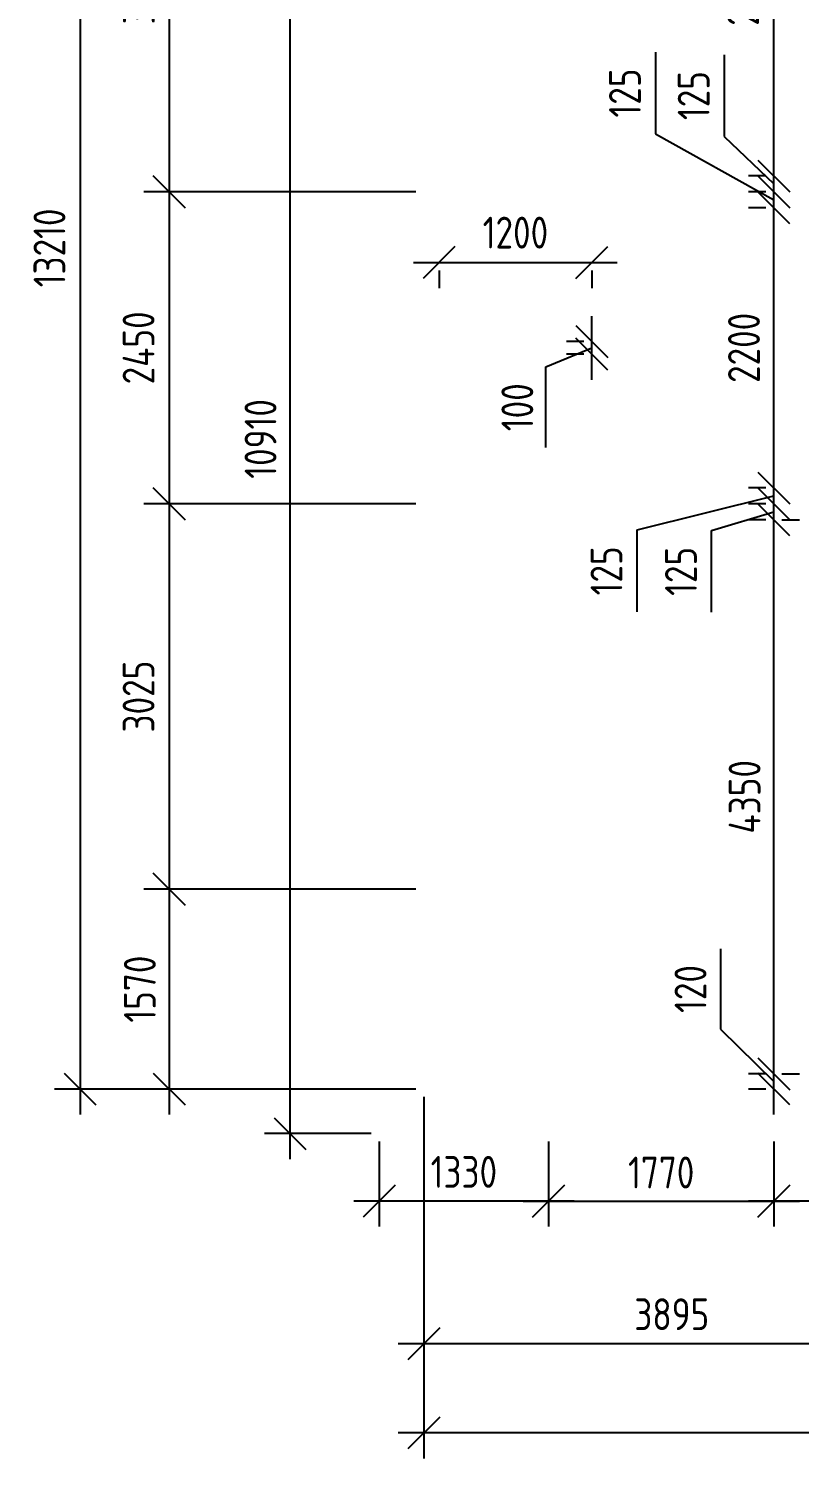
# Model space of a CAD drawing. Header units: millimetres. Extents: x -3104 to 9420, y -2900 to 15651.
# Drawn here: x -3104 to 2950, y -2900 to 8327 of the extents above; entities that cross this region are included whole.
import ezdxf

# ---------------------------------------------------------------- set-up
doc = ezdxf.new("R2010")
doc.units = ezdxf.units.MM
doc.header["$PDMODE"] = 35
doc.layers.add('СПДС_РАЗМЕРЫ', color=152, linetype='Continuous', lineweight=25)
doc.styles.add('ГОСТ 2.304', font='CS_Gost2304.shx')
doc.dimstyles.new('СПДС', dxfattribs={"dimscale": 100, "dimtxt": 2.5, "dimasz": 2.5, "dimexe": 2, "dimexo": 0.625, "dimgap": 1, "dimtad": 1, "dimdec": 0, "dimtxsty": 'ГОСТ 2.304', "dimblk": 'OBLIQUE', "dimblk1": 'OBLIQUE', "dimblk2": 'OBLIQUE', "dimcen": 2.5, "dimdle": 2, "dimadec": 0, "dimazin": 2, "dimtfac": 0.75, "dimtdec": 4, "dimtmove": 1, "dimatfit": 3, "dimfxl": 1, "dimtfill": 1, "dimtolj": 1, "dimarcsym": 1})

# ---------------------------------------------------------------- blocks, each defined once
blk = doc.blocks.new('_Oblique')
at = {"color": 0, "linetype": 'ByBlock', "lineweight": -2}
blk.add_line((-0.5, -0.5), (0.5, 0.5), dxfattribs=at)
blk = doc.blocks.new('*D21')
at = {"layer": 'Defpoints', "color": 0, "ltscale": 100}
for p in [(0, 13210), (0, 0), (-2700, 0)]:
    blk.add_point(p, dxfattribs=at)
at = {"layer": 'СПДС_РАЗМЕРЫ', "color": 0, "lineweight": -2, "ltscale": 100}
for p, q in [((-2700, 13410), (-2700, -200)), ((-62, 13210), (-2900, 13210)), ((-62, 0), (-2900, 0))]:
    blk.add_line(p, q, dxfattribs=at)
at = {"layer": 'СПДС_РАЗМЕРЫ', "color": 0, "lineweight": -2, "ltscale": 100, "xscale": 250, "yscale": 250, "zscale": 250}
for p, rotation in [((-2700, 13210), 90.00000000000001), ((-2700, 0), 270)]:
    blk.add_blockref('_Oblique', p, dxfattribs=dict(at, rotation=rotation))
at = {"layer": 'СПДС_РАЗМЕРЫ', "color": 0, "lineweight": 25, "ltscale": 100, "insert": (-2940, 6605), "char_height": 250, "attachment_point": 5, "rotation": 90, "style": 'ГОСТ 2.304', "bg_fill": 3, "box_fill_scale": 1.1, "bg_fill_color": 256, "bg_fill_true_color": 13158600, "bg_fill_transparency": 0}
blk.add_mtext('\\A1;13210', dxfattribs=at)
blk = doc.blocks.new('*D22')
at = {"layer": 'Defpoints', "color": 0, "ltscale": 100}
for p in [(0, 1570), (0, 0), (-2000, 0)]:
    blk.add_point(p, dxfattribs=at)
at = {"layer": 'СПДС_РАЗМЕРЫ', "color": 0, "lineweight": -2, "ltscale": 100}
for p, q in [((-2000, 1770), (-2000, -200)), ((-62, 1570), (-2200, 1570)), ((-62, 0), (-2200, 0))]:
    blk.add_line(p, q, dxfattribs=at)
at = {"layer": 'СПДС_РАЗМЕРЫ', "color": 0, "lineweight": -2, "ltscale": 100, "xscale": 250, "yscale": 250, "zscale": 250}
for p, rotation in [((-2000, 1570), 90), ((-2000, 0), 270)]:
    blk.add_blockref('_Oblique', p, dxfattribs=dict(at, rotation=rotation))
at = {"layer": 'СПДС_РАЗМЕРЫ', "color": 0, "lineweight": 25, "ltscale": 100, "insert": (-2230, 785), "char_height": 250, "attachment_point": 5, "rotation": 90, "style": 'ГОСТ 2.304', "bg_fill": 3, "box_fill_scale": 1.1, "bg_fill_color": 256, "bg_fill_true_color": 13158600, "bg_fill_transparency": 0}
blk.add_mtext('\\A1;1570', dxfattribs=at)
blk = doc.blocks.new('*D23')
at = {"layer": 'Defpoints', "color": 0, "ltscale": 100}
for p in [(0, 4595), (-2000, 1570), (0, 1570)]:
    blk.add_point(p, dxfattribs=at)
at = {"layer": 'СПДС_РАЗМЕРЫ', "color": 0, "lineweight": -2, "ltscale": 100}
for p, q in [((-2000, 4795), (-2000, 1370)), ((-62, 4595), (-2200, 4595)), ((-62, 1570), (-2200, 1570))]:
    blk.add_line(p, q, dxfattribs=at)
at = {"layer": 'СПДС_РАЗМЕРЫ', "color": 0, "lineweight": -2, "ltscale": 100, "xscale": 250, "yscale": 250, "zscale": 250}
for p, rotation in [((-2000, 4595), 90.00000000000001), ((-2000, 1570), 270)]:
    blk.add_blockref('_Oblique', p, dxfattribs=dict(at, rotation=rotation))
at = {"layer": 'СПДС_РАЗМЕРЫ', "color": 0, "lineweight": 25, "ltscale": 100, "insert": (-2240, 3082), "char_height": 250, "attachment_point": 5, "rotation": 90, "style": 'ГОСТ 2.304', "bg_fill": 3, "box_fill_scale": 1.1, "bg_fill_color": 256, "bg_fill_true_color": 13158600, "bg_fill_transparency": 0}
blk.add_mtext('\\A1;3025', dxfattribs=at)
blk = doc.blocks.new('*D24')
at = {"layer": 'Defpoints', "color": 0, "ltscale": 100}
for p in [(0, 7045), (-2000, 4595), (0, 4595)]:
    blk.add_point(p, dxfattribs=at)
at = {"layer": 'СПДС_РАЗМЕРЫ', "color": 0, "lineweight": -2, "ltscale": 100}
for p, q in [((-2000, 7245), (-2000, 4395)), ((-62, 7045), (-2200, 7045)), ((-62, 4595), (-2200, 4595))]:
    blk.add_line(p, q, dxfattribs=at)
at = {"layer": 'СПДС_РАЗМЕРЫ', "color": 0, "lineweight": -2, "ltscale": 100, "xscale": 250, "yscale": 250, "zscale": 250}
for p, rotation in [((-2000, 7045), 90.00000000000001), ((-2000, 4595), 270)]:
    blk.add_blockref('_Oblique', p, dxfattribs=dict(at, rotation=rotation))
at = {"layer": 'СПДС_РАЗМЕРЫ', "color": 0, "lineweight": 25, "ltscale": 100, "insert": (-2240, 5820), "char_height": 250, "attachment_point": 5, "rotation": 90, "style": 'ГОСТ 2.304', "bg_fill": 3, "box_fill_scale": 1.1, "bg_fill_color": 256, "bg_fill_true_color": 13158600, "bg_fill_transparency": 0}
blk.add_mtext('\\A1;2450', dxfattribs=at)
blk = doc.blocks.new('*D25')
at = {"layer": 'Defpoints', "color": 0, "ltscale": 100}
for p in [(0, 10210), (-2000, 7045), (0, 7045)]:
    blk.add_point(p, dxfattribs=at)
at = {"layer": 'СПДС_РАЗМЕРЫ', "color": 0, "lineweight": -2, "ltscale": 100}
for p, q in [((-2000, 10410), (-2000, 6845)), ((-62, 10210), (-2200, 10210)), ((-62, 7045), (-2200, 7045))]:
    blk.add_line(p, q, dxfattribs=at)
at = {"layer": 'СПДС_РАЗМЕРЫ', "color": 0, "lineweight": -2, "ltscale": 100, "xscale": 250, "yscale": 250, "zscale": 250}
for p, rotation in [((-2000, 10210), 90.00000000000001), ((-2000, 7045), 270)]:
    blk.add_blockref('_Oblique', p, dxfattribs=dict(at, rotation=rotation))
at = {"layer": 'СПДС_РАЗМЕРЫ', "color": 0, "lineweight": 25, "ltscale": 100, "insert": (-2237, 8628), "char_height": 250, "attachment_point": 5, "rotation": 90, "style": 'ГОСТ 2.304', "bg_fill": 3, "box_fill_scale": 1.1, "bg_fill_color": 256, "bg_fill_true_color": 13158600, "bg_fill_transparency": 0}
blk.add_mtext('\\A1;3165', dxfattribs=at)
blk = doc.blocks.new('*D27')
at = {"layer": 'Defpoints', "color": 0, "ltscale": 100}
for p in [(0, 0), (7470, 0), (0, -2700)]:
    blk.add_point(p, dxfattribs=at)
at = {"layer": 'СПДС_РАЗМЕРЫ', "color": 0, "lineweight": -2, "ltscale": 100}
for p, q in [((0, -62), (0, -2900)), ((7470, -62), (7470, -2900)), ((7670, -2700), (-200, -2700))]:
    blk.add_line(p, q, dxfattribs=at)
at = {"layer": 'СПДС_РАЗМЕРЫ', "color": 0, "lineweight": -2, "ltscale": 100, "xscale": 250, "yscale": 250, "zscale": 250, "rotation": 180}
blk.add_blockref('_Oblique', (0, -2700), dxfattribs=at)
at = {"layer": 'СПДС_РАЗМЕРЫ', "color": 0, "lineweight": -2, "ltscale": 100, "xscale": 250, "yscale": 250, "zscale": 250}
blk.add_blockref('_Oblique', (7470, -2700), dxfattribs=at)
at = {"layer": 'СПДС_РАЗМЕРЫ', "color": 0, "lineweight": 25, "ltscale": 100, "insert": (3735, -2475), "char_height": 250, "attachment_point": 5, "style": 'ГОСТ 2.304', "bg_fill": 3, "box_fill_scale": 1.1, "bg_fill_color": 256, "bg_fill_true_color": 13158600, "bg_fill_transparency": 0}
blk.add_mtext('\\A1;7470', dxfattribs=at)
blk = doc.blocks.new('*D28')
at = {"layer": 'Defpoints', "color": 0, "ltscale": 100}
for p in [(0, 0), (3895, 0), (0, -2000)]:
    blk.add_point(p, dxfattribs=at)
at = {"layer": 'СПДС_РАЗМЕРЫ', "color": 0, "lineweight": -2, "ltscale": 100}
for p, q in [((0, -62), (0, -2200)), ((3895, -62), (3895, -2200)), ((4095, -2000), (-200, -2000))]:
    blk.add_line(p, q, dxfattribs=at)
at = {"layer": 'СПДС_РАЗМЕРЫ', "color": 0, "lineweight": -2, "ltscale": 100, "xscale": 250, "yscale": 250, "zscale": 250, "rotation": 180}
blk.add_blockref('_Oblique', (0, -2000), dxfattribs=at)
at = {"layer": 'СПДС_РАЗМЕРЫ', "color": 0, "lineweight": -2, "ltscale": 100, "xscale": 250, "yscale": 250, "zscale": 250}
blk.add_blockref('_Oblique', (3895, -2000), dxfattribs=at)
at = {"layer": 'СПДС_РАЗМЕРЫ', "color": 0, "lineweight": 25, "ltscale": 100, "insert": (1948, -1768), "char_height": 250, "attachment_point": 5, "style": 'ГОСТ 2.304', "bg_fill": 3, "box_fill_scale": 1.1, "bg_fill_color": 256, "bg_fill_true_color": 13158600, "bg_fill_transparency": 0}
blk.add_mtext('\\A1;3895', dxfattribs=at)
blk = doc.blocks.new('*D37')
at = {"layer": 'Defpoints', "color": 0, "ltscale": 100}
for p in [(-1050, 10560), (-350, 10560), (-350, -350)]:
    blk.add_point(p, dxfattribs=at)
at = {"layer": 'СПДС_РАЗМЕРЫ', "color": 0, "lineweight": -2, "ltscale": 100}
for p, q in [((-1050, -550), (-1050, 10760)), ((-412, 10560), (-1250, 10560)), ((-412, -350), (-1250, -350))]:
    blk.add_line(p, q, dxfattribs=at)
at = {"layer": 'СПДС_РАЗМЕРЫ', "color": 0, "lineweight": -2, "ltscale": 100, "xscale": 250, "yscale": 250, "zscale": 250}
for p, rotation in [((-1050, 10560), 90), ((-1050, -350), 270)]:
    blk.add_blockref('_Oblique', p, dxfattribs=dict(at, rotation=rotation))
at = {"layer": 'СПДС_РАЗМЕРЫ', "color": 0, "ltscale": 100, "insert": (-1282, 5105), "char_height": 250, "attachment_point": 5, "rotation": 90, "style": 'ГОСТ 2.304', "bg_fill": 3, "box_fill_scale": 1.1, "bg_fill_color": 256, "bg_fill_true_color": 13158600, "bg_fill_transparency": 0}
blk.add_mtext('\\A1;10910', dxfattribs=at)
blk = doc.blocks.new('*D158')
at = {"layer": 'Defpoints', "color": 0, "ltscale": 100}
for p in [(2750, -350), (4245, -350), (2750, -880)]:
    blk.add_point(p, dxfattribs=at)
at = {"layer": 'СПДС_РАЗМЕРЫ', "color": 0, "lineweight": -2, "ltscale": 100}
for p, q in [((2750, -412), (2750, -1080)), ((4245, -412), (4245, -1080)), ((4445, -880), (2550, -880))]:
    blk.add_line(p, q, dxfattribs=at)
at = {"layer": 'СПДС_РАЗМЕРЫ', "color": 0, "lineweight": -2, "ltscale": 100, "xscale": 250, "yscale": 250, "zscale": 250, "rotation": 180}
blk.add_blockref('_Oblique', (2750, -880), dxfattribs=at)
at = {"layer": 'СПДС_РАЗМЕРЫ', "color": 0, "lineweight": -2, "ltscale": 100, "xscale": 250, "yscale": 250, "zscale": 250}
blk.add_blockref('_Oblique', (4245, -880), dxfattribs=at)
at = {"layer": 'СПДС_РАЗМЕРЫ', "color": 0, "ltscale": 100, "insert": (3498, -648), "char_height": 250, "attachment_point": 5, "style": 'ГОСТ 2.304', "bg_fill": 3, "box_fill_scale": 1.1, "bg_fill_color": 256, "bg_fill_true_color": 13158600, "bg_fill_transparency": 0}
blk.add_mtext('\\A1;1495', dxfattribs=at)
blk = doc.blocks.new('*D165')
at = {"layer": 'Defpoints', "color": 0, "ltscale": 100}
for p in [(980, -350), (2750, -350), (2750, -880)]:
    blk.add_point(p, dxfattribs=at)
at = {"layer": 'СПДС_РАЗМЕРЫ', "color": 0, "lineweight": -2, "ltscale": 100}
for p, q in [((980, -412), (980, -1080)), ((2750, -412), (2750, -1080)), ((780, -880), (2950, -880))]:
    blk.add_line(p, q, dxfattribs=at)
at = {"layer": 'СПДС_РАЗМЕРЫ', "color": 0, "lineweight": -2, "ltscale": 100, "xscale": 250, "yscale": 250, "zscale": 250, "rotation": 180}
blk.add_blockref('_Oblique', (980, -880), dxfattribs=at)
at = {"layer": 'СПДС_РАЗМЕРЫ', "color": 0, "lineweight": -2, "ltscale": 100, "xscale": 250, "yscale": 250, "zscale": 250}
blk.add_blockref('_Oblique', (2750, -880), dxfattribs=at)
at = {"layer": 'СПДС_РАЗМЕРЫ', "color": 0, "ltscale": 100, "insert": (1865, -655), "char_height": 250, "attachment_point": 5, "style": 'ГОСТ 2.304', "bg_fill": 3, "box_fill_scale": 1.1, "bg_fill_color": 256, "bg_fill_true_color": 13158600, "bg_fill_transparency": 0}
blk.add_mtext('\\A1;1770', dxfattribs=at)
blk = doc.blocks.new('*D170')
at = {"layer": 'Defpoints', "color": 0, "ltscale": 100}
for p in [(-350, -350), (980, -350), (-350, -880)]:
    blk.add_point(p, dxfattribs=at)
at = {"layer": 'СПДС_РАЗМЕРЫ', "color": 0, "lineweight": -2, "ltscale": 100}
for p, q in [((-350, -412), (-350, -1080)), ((980, -412), (980, -1080)), ((1180, -880), (-550, -880))]:
    blk.add_line(p, q, dxfattribs=at)
at = {"layer": 'СПДС_РАЗМЕРЫ', "color": 0, "lineweight": -2, "ltscale": 100, "xscale": 250, "yscale": 250, "zscale": 250, "rotation": 180}
blk.add_blockref('_Oblique', (-350, -880), dxfattribs=at)
at = {"layer": 'СПДС_РАЗМЕРЫ', "color": 0, "lineweight": -2, "ltscale": 100, "xscale": 250, "yscale": 250, "zscale": 250}
blk.add_blockref('_Oblique', (980, -880), dxfattribs=at)
at = {"layer": 'СПДС_РАЗМЕРЫ', "color": 0, "ltscale": 100, "insert": (315, -650), "char_height": 250, "attachment_point": 5, "style": 'ГОСТ 2.304', "bg_fill": 3, "box_fill_scale": 1.1, "bg_fill_color": 256, "bg_fill_true_color": 13158600, "bg_fill_transparency": 0}
blk.add_mtext('\\A1;1330', dxfattribs=at)
blk = doc.blocks.new('*D183')
at = {"layer": 'Defpoints', "color": 0, "ltscale": 100}
for p in [(1320, 5870), (1320, 5870), (1320, 5770)]:
    blk.add_point(p, dxfattribs=at)
at = {"layer": 'СПДС_РАЗМЕРЫ', "color": 0, "lineweight": -2, "ltscale": 100}
for p, q in [((1320, 5570), (1320, 6070)), ((1258, 5870), (1120, 5870)), ((960, 5670), (1320, 5820)), ((1258, 5770), (1120, 5770)), ((960, 5039), (960, 5670))]:
    blk.add_line(p, q, dxfattribs=at)
at = {"layer": 'СПДС_РАЗМЕРЫ', "color": 0, "lineweight": -2, "ltscale": 100, "xscale": 250, "yscale": 250, "zscale": 250}
for p, rotation in [((1320, 5870), 270), ((1320, 5770), 90)]:
    blk.add_blockref('_Oblique', p, dxfattribs=dict(at, rotation=rotation))
at = {"layer": 'СПДС_РАЗМЕРЫ', "color": 0, "ltscale": 100, "insert": (735, 5354), "char_height": 250, "attachment_point": 5, "rotation": 90, "style": 'ГОСТ 2.304', "bg_fill": 3, "box_fill_scale": 1.1, "bg_fill_color": 256, "bg_fill_true_color": 13158600, "bg_fill_transparency": 0}
blk.add_mtext('\\A1;100', dxfattribs=at)
blk = doc.blocks.new('*D193')
at = {"layer": 'Defpoints', "color": 0, "ltscale": 100}
for p in [(120, 6490), (1320, 6490), (1320, 6490)]:
    blk.add_point(p, dxfattribs=at)
at = {"layer": 'СПДС_РАЗМЕРЫ', "color": 0, "lineweight": -2, "ltscale": 100}
for p, q in [((-80, 6490), (1520, 6490)), ((120, 6428), (120, 6290)), ((1320, 6428), (1320, 6290))]:
    blk.add_line(p, q, dxfattribs=at)
at = {"layer": 'СПДС_РАЗМЕРЫ', "color": 0, "lineweight": -2, "ltscale": 100, "xscale": 250, "yscale": 250, "zscale": 250, "rotation": 180}
blk.add_blockref('_Oblique', (120, 6490), dxfattribs=at)
at = {"layer": 'СПДС_РАЗМЕРЫ', "color": 0, "lineweight": -2, "ltscale": 100, "xscale": 250, "yscale": 250, "zscale": 250}
blk.add_blockref('_Oblique', (1320, 6490), dxfattribs=at)
at = {"layer": 'СПДС_РАЗМЕРЫ', "color": 0, "ltscale": 100, "insert": (720, 6725), "char_height": 250, "attachment_point": 5, "style": 'ГОСТ 2.304', "bg_fill": 3, "box_fill_scale": 1.1, "bg_fill_color": 256, "bg_fill_true_color": 13158600, "bg_fill_transparency": 0}
blk.add_mtext('\\A1;1200', dxfattribs=at)
blk = doc.blocks.new('*D509')
at = {"layer": 'Defpoints', "color": 0, "ltscale": 100}
for p in [(2750, 120), (2750, 120), (2750, 0)]:
    blk.add_point(p, dxfattribs=at)
at = {"layer": 'СПДС_РАЗМЕРЫ', "color": 0, "lineweight": -2, "ltscale": 100}
for p, q in [((2330, 1101), (2330, 470)), ((2330, 470), (2750, 60)), ((2750, -200), (2750, 320)), ((2688, 120), (2550, 120)), ((2688, 0), (2550, 0))]:
    blk.add_line(p, q, dxfattribs=at)
at = {"layer": 'СПДС_РАЗМЕРЫ', "color": 0, "lineweight": -2, "ltscale": 100, "xscale": 250, "yscale": 250, "zscale": 250}
for p, rotation in [((2750, 120), 270), ((2750, 0), 90)]:
    blk.add_blockref('_Oblique', p, dxfattribs=dict(at, rotation=rotation))
at = {"layer": 'СПДС_РАЗМЕРЫ', "color": 0, "ltscale": 100, "insert": (2095, 786), "char_height": 250, "attachment_point": 5, "rotation": 90, "style": 'ГОСТ 2.304', "bg_fill": 3, "box_fill_scale": 1.1, "bg_fill_color": 256, "bg_fill_true_color": 13158600, "bg_fill_transparency": 0}
blk.add_mtext('\\A1;120', dxfattribs=at)
blk = doc.blocks.new('*D513')
at = {"layer": 'Defpoints', "color": 0, "ltscale": 100}
for p in [(2750, 4470), (2750, 4470), (2750, 120)]:
    blk.add_point(p, dxfattribs=at)
at = {"layer": 'СПДС_РАЗМЕРЫ', "color": 0, "lineweight": -2, "ltscale": 100}
for p, q in [((2750, -80), (2750, 4670)), ((2812, 4470), (2950, 4470)), ((2812, 120), (2950, 120))]:
    blk.add_line(p, q, dxfattribs=at)
at = {"layer": 'СПДС_РАЗМЕРЫ', "color": 0, "lineweight": -2, "ltscale": 100, "xscale": 250, "yscale": 250, "zscale": 250}
for p, rotation in [((2750, 4470), 90.00000000000001), ((2750, 120), 270)]:
    blk.add_blockref('_Oblique', p, dxfattribs=dict(at, rotation=rotation))
at = {"layer": 'СПДС_РАЗМЕРЫ', "color": 0, "ltscale": 100, "insert": (2520, 2295), "char_height": 250, "attachment_point": 5, "rotation": 90, "style": 'ГОСТ 2.304', "bg_fill": 3, "box_fill_scale": 1.1, "bg_fill_color": 256, "bg_fill_true_color": 13158600, "bg_fill_transparency": 0}
blk.add_mtext('\\A1;4350', dxfattribs=at)
blk = doc.blocks.new('*D516')
at = {"layer": 'Defpoints', "color": 0, "ltscale": 100}
for p in [(2750, 4595), (2750, 4595), (2750, 4470)]:
    blk.add_point(p, dxfattribs=at)
at = {"layer": 'СПДС_РАЗМЕРЫ', "color": 0, "lineweight": -2, "ltscale": 100}
for p, q in [((2750, 4270), (2750, 4795)), ((2260, 4386), (2750, 4532)), ((2688, 4595), (2550, 4595)), ((2260, 3744), (2260, 4386)), ((2688, 4470), (2550, 4470))]:
    blk.add_line(p, q, dxfattribs=at)
at = {"layer": 'СПДС_РАЗМЕРЫ', "color": 0, "lineweight": -2, "ltscale": 100, "xscale": 250, "yscale": 250, "zscale": 250}
for p, rotation in [((2750, 4595), 270), ((2750, 4470), 90)]:
    blk.add_blockref('_Oblique', p, dxfattribs=dict(at, rotation=rotation))
at = {"layer": 'СПДС_РАЗМЕРЫ', "color": 0, "ltscale": 100, "insert": (2020, 4065), "char_height": 250, "attachment_point": 5, "rotation": 90, "style": 'ГОСТ 2.304', "bg_fill": 3, "box_fill_scale": 1.1, "bg_fill_color": 256, "bg_fill_true_color": 13158600, "bg_fill_transparency": 0}
blk.add_mtext('\\A1;125', dxfattribs=at)
blk = doc.blocks.new('*D519')
at = {"layer": 'Defpoints', "color": 0, "ltscale": 100}
for p in [(2750, 4720), (2750, 4720), (2750, 4595)]:
    blk.add_point(p, dxfattribs=at)
at = {"layer": 'СПДС_РАЗМЕРЫ', "color": 0, "lineweight": -2, "ltscale": 100}
for p, q in [((2750, 4395), (2750, 4920)), ((2688, 4720), (2550, 4720)), ((1675, 4390), (2750, 4658)), ((2688, 4595), (2550, 4595)), ((1675, 3748), (1675, 4390))]:
    blk.add_line(p, q, dxfattribs=at)
at = {"layer": 'СПДС_РАЗМЕРЫ', "color": 0, "lineweight": -2, "ltscale": 100, "xscale": 250, "yscale": 250, "zscale": 250}
for p, rotation in [((2750, 4720), 270), ((2750, 4595), 90)]:
    blk.add_blockref('_Oblique', p, dxfattribs=dict(at, rotation=rotation))
at = {"layer": 'СПДС_РАЗМЕРЫ', "color": 0, "ltscale": 100, "insert": (1435, 4069), "char_height": 250, "attachment_point": 5, "rotation": 90, "style": 'ГОСТ 2.304', "bg_fill": 3, "box_fill_scale": 1.1, "bg_fill_color": 256, "bg_fill_true_color": 13158600, "bg_fill_transparency": 0}
blk.add_mtext('\\A1;125', dxfattribs=at)
blk = doc.blocks.new('*D522')
at = {"layer": 'Defpoints', "color": 0, "ltscale": 100}
for p in [(2750, 6920), (2750, 6920), (2750, 4720)]:
    blk.add_point(p, dxfattribs=at)
at = {"layer": 'СПДС_РАЗМЕРЫ', "color": 0, "lineweight": -2, "ltscale": 100}
for p, q in [((2750, 4520), (2750, 7120)), ((2688, 6920), (2550, 6920)), ((2688, 4720), (2550, 4720))]:
    blk.add_line(p, q, dxfattribs=at)
at = {"layer": 'СПДС_РАЗМЕРЫ', "color": 0, "lineweight": -2, "ltscale": 100, "xscale": 250, "yscale": 250, "zscale": 250}
for p, rotation in [((2750, 6920), 90), ((2750, 4720), 270)]:
    blk.add_blockref('_Oblique', p, dxfattribs=dict(at, rotation=rotation))
at = {"layer": 'СПДС_РАЗМЕРЫ', "color": 0, "ltscale": 100, "insert": (2515, 5820), "char_height": 250, "attachment_point": 5, "rotation": 90, "style": 'ГОСТ 2.304', "bg_fill": 3, "box_fill_scale": 1.1, "bg_fill_color": 256, "bg_fill_true_color": 13158600, "bg_fill_transparency": 0}
blk.add_mtext('\\A1;2200', dxfattribs=at)
blk = doc.blocks.new('*D527')
at = {"layer": 'Defpoints', "color": 0, "ltscale": 100}
for p in [(2750, 7045), (2750, 7045), (2750, 6920)]:
    blk.add_point(p, dxfattribs=at)
at = {"layer": 'СПДС_РАЗМЕРЫ', "color": 0, "lineweight": -2, "ltscale": 100}
for p, q in [((1820, 8142), (1820, 7500)), ((1820, 7500), (2750, 6982)), ((2750, 6720), (2750, 7245)), ((2688, 7045), (2550, 7045)), ((2688, 6920), (2550, 6920))]:
    blk.add_line(p, q, dxfattribs=at)
at = {"layer": 'СПДС_РАЗМЕРЫ', "color": 0, "lineweight": -2, "ltscale": 100, "xscale": 250, "yscale": 250, "zscale": 250}
for p, rotation in [((2750, 7045), 270), ((2750, 6920), 90)]:
    blk.add_blockref('_Oblique', p, dxfattribs=dict(at, rotation=rotation))
at = {"layer": 'СПДС_РАЗМЕРЫ', "color": 0, "ltscale": 100, "insert": (1580, 7821), "char_height": 250, "attachment_point": 5, "rotation": 90, "style": 'ГОСТ 2.304', "bg_fill": 3, "box_fill_scale": 1.1, "bg_fill_color": 256, "bg_fill_true_color": 13158600, "bg_fill_transparency": 0}
blk.add_mtext('\\A1;125', dxfattribs=at)
blk = doc.blocks.new('*D530')
at = {"layer": 'Defpoints', "color": 0, "ltscale": 100}
for p in [(2750, 7170), (2750, 7170), (2750, 7045)]:
    blk.add_point(p, dxfattribs=at)
at = {"layer": 'СПДС_РАЗМЕРЫ', "color": 0, "lineweight": -2, "ltscale": 100}
for p, q in [((2360, 8122), (2360, 7480)), ((2360, 7480), (2750, 7108)), ((2750, 6845), (2750, 7370)), ((2688, 7170), (2550, 7170)), ((2688, 7045), (2550, 7045))]:
    blk.add_line(p, q, dxfattribs=at)
at = {"layer": 'СПДС_РАЗМЕРЫ', "color": 0, "lineweight": -2, "ltscale": 100, "xscale": 250, "yscale": 250, "zscale": 250}
for p, rotation in [((2750, 7170), 270), ((2750, 7045), 90)]:
    blk.add_blockref('_Oblique', p, dxfattribs=dict(at, rotation=rotation))
at = {"layer": 'СПДС_РАЗМЕРЫ', "color": 0, "ltscale": 100, "insert": (2120, 7801), "char_height": 250, "attachment_point": 5, "rotation": 90, "style": 'ГОСТ 2.304', "bg_fill": 3, "box_fill_scale": 1.1, "bg_fill_color": 256, "bg_fill_true_color": 13158600, "bg_fill_transparency": 0}
blk.add_mtext('\\A1;125', dxfattribs=at)
blk = doc.blocks.new('*D533')
at = {"layer": 'Defpoints', "color": 0, "ltscale": 100}
for p in [(2750, 10090), (2760, 10090), (2750, 7170)]:
    blk.add_point(p, dxfattribs=at)
at = {"layer": 'СПДС_РАЗМЕРЫ', "color": 0, "lineweight": -2, "ltscale": 100}
for p, q in [((2750, 6970), (2750, 10290)), ((2698, 10090), (2550, 10090)), ((2688, 7170), (2550, 7170))]:
    blk.add_line(p, q, dxfattribs=at)
at = {"layer": 'СПДС_РАЗМЕРЫ', "color": 0, "lineweight": -2, "ltscale": 100, "xscale": 250, "yscale": 250, "zscale": 250}
for p, rotation in [((2750, 10090), 90), ((2750, 7170), 270)]:
    blk.add_blockref('_Oblique', p, dxfattribs=dict(at, rotation=rotation))
at = {"layer": 'СПДС_РАЗМЕРЫ', "color": 0, "ltscale": 100, "insert": (2508, 8630), "char_height": 250, "attachment_point": 5, "rotation": 90, "style": 'ГОСТ 2.304', "bg_fill": 3, "box_fill_scale": 1.1, "bg_fill_color": 256, "bg_fill_true_color": 13158600, "bg_fill_transparency": 0}
blk.add_mtext('\\A1;2920', dxfattribs=at)

msp = doc.modelspace()

# ---------------------------------------------------------------- dimensions: what is measured, and where the dimension line sits
at = {"layer": 'СПДС_РАЗМЕРЫ', "lineweight": 25, "ltscale": 100}
dim = msp.add_linear_dim(base=(-2700, 0), p1=(0, 13210), p2=(0, 0), angle=270, dimstyle='СПДС', dxfattribs=at)
dim.commit()
dim.dimension.update_dxf_attribs({"geometry": '*D21', "text_midpoint": (-2939.9, 6605)})
at = {"layer": 'СПДС_РАЗМЕРЫ', "ltscale": 100}
dim = msp.add_linear_dim(base=(1320, 5870), p1=(1320, 5770), p2=(1320, 5870), angle=90, dimstyle='СПДС', dxfattribs=at)
dim.commit()
dim.dimension.update_dxf_attribs({"geometry": '*D183', "text_midpoint": (960, 5570), "dimtype": 160})

# ---------------------------------------------------------------- next in the draw order: dimensions: what is measured, and where the dimension line sits
at = {"layer": 'СПДС_РАЗМЕРЫ', "lineweight": 25, "ltscale": 100}
dim = msp.add_linear_dim(base=(-2000, 0), p1=(0, 1570), p2=(0, 0), angle=270, dimstyle='СПДС', dxfattribs=at)
dim.commit()
dim.dimension.update_dxf_attribs({"geometry": '*D22', "text_midpoint": (-2230.2, 785)})

# ---------------------------------------------------------------- next in the draw order: dimensions: what is measured, and where the dimension line sits
dim = msp.add_linear_dim(base=(-2000, 1570), p1=(0, 4595), p2=(0, 1570), angle=270, dimstyle='СПДС', dxfattribs=at)
dim.commit()
dim.dimension.update_dxf_attribs({"geometry": '*D23', "text_midpoint": (-2239.9, 3082.5)})
dim = msp.add_linear_dim(base=(0, -2700), p1=(7470, 0), p2=(0, 0), dimstyle='СПДС', dxfattribs=at)
dim.commit()
dim.dimension.update_dxf_attribs({"geometry": '*D27', "text_midpoint": (3735, -2475)})

# ---------------------------------------------------------------- next in the draw order: dimensions: what is measured, and where the dimension line sits
dim = msp.add_linear_dim(base=(-2000, 4595), p1=(0, 7045), p2=(0, 4595), angle=270, dimstyle='СПДС', dxfattribs=at)
dim.commit()
dim.dimension.update_dxf_attribs({"geometry": '*D24', "text_midpoint": (-2239.9, 5820)})
dim = msp.add_linear_dim(base=(0, -2000), p1=(3895, 0), p2=(0, 0), dimstyle='СПДС', dxfattribs=at)
dim.commit()
dim.dimension.update_dxf_attribs({"geometry": '*D28', "text_midpoint": (1947.5, -1767.8)})

# ---------------------------------------------------------------- next in the draw order: dimensions: what is measured, and where the dimension line sits
dim = msp.add_linear_dim(base=(-2000, 7045), p1=(0, 10210), p2=(0, 7045), angle=270, dimstyle='СПДС', dxfattribs=at)
dim.commit()
dim.dimension.update_dxf_attribs({"geometry": '*D25', "text_midpoint": (-2237.4, 8627.5)})
at = {"layer": 'СПДС_РАЗМЕРЫ', "ltscale": 100}
dim = msp.add_linear_dim(base=(2750, 120), p1=(2750, 0), p2=(2750, 120), angle=90, dimstyle='СПДС', dxfattribs=at)
dim.commit()
dim.dimension.update_dxf_attribs({"geometry": '*D509', "text_midpoint": (2330, 570), "dimtype": 160})
dim = msp.add_linear_dim(base=(2750, -880), p1=(4245, -350), p2=(2750, -350), dimstyle='СПДС', dxfattribs=at)
dim.commit()
dim.dimension.update_dxf_attribs({"geometry": '*D158', "text_midpoint": (3497.5, -647.8)})

# ---------------------------------------------------------------- next in the draw order: dimensions: what is measured, and where the dimension line sits
for base, p1, p2, angle, picture, middle in [((-1050, 10560), (-350, -350), (-350, 10560), 90, '*D37', (-1282.2, 5105)), ((1320, 6490), (120, 6490), (1320, 6490), 180, '*D193', (720, 6724.7)), ((2750, 4470), (2750, 120), (2750, 4470), 270, '*D513', (2519.8, 2295))]:
    dim = msp.add_linear_dim(base=base, p1=p1, p2=p2, angle=angle, dimstyle='СПДС', dxfattribs=at)
    dim.commit()
    dim.dimension.update_dxf_attribs({"geometry": picture, "text_midpoint": middle})
dim = msp.add_linear_dim(base=(2750, -880), p1=(980, -350), p2=(2750, -350), dimstyle='СПДС', dxfattribs=at)
dim.commit()
dim.dimension.update_dxf_attribs({"geometry": '*D165', "text_midpoint": (1865, -655)})

# ---------------------------------------------------------------- next in the draw order: dimensions: what is measured, and where the dimension line sits
dim = msp.add_linear_dim(base=(2750, 4595), p1=(2750, 4470), p2=(2750, 4595), angle=90, dimstyle='СПДС', dxfattribs=at)
dim.commit()
dim.dimension.update_dxf_attribs({"geometry": '*D516', "text_midpoint": (2020.3, 4285.5)})
dim = msp.add_linear_dim(base=(-350, -880), p1=(980, -350), p2=(-350, -350), dimstyle='СПДС', dxfattribs=at)
dim.commit()
dim.dimension.update_dxf_attribs({"geometry": '*D170', "text_midpoint": (315, -649.8)})

# ---------------------------------------------------------------- next in the draw order: dimensions: what is measured, and where the dimension line sits
dim = msp.add_linear_dim(base=(2750, 4720), p1=(2750, 4595), p2=(2750, 4720), angle=90, dimstyle='СПДС', dxfattribs=at)
dim.commit()
dim.dimension.update_dxf_attribs({"geometry": '*D519', "text_midpoint": (1675, 4290), "dimtype": 160})

# ---------------------------------------------------------------- next in the draw order: dimensions: what is measured, and where the dimension line sits
dim = msp.add_linear_dim(base=(2750, 6920), p1=(2750, 4720), p2=(2750, 6920), angle=90, dimstyle='СПДС', dxfattribs=at)
dim.commit()
dim.dimension.update_dxf_attribs({"geometry": '*D522', "text_midpoint": (2515.3, 5820)})

# ---------------------------------------------------------------- next in the draw order: dimensions: what is measured, and where the dimension line sits
dim = msp.add_linear_dim(base=(2750, 7045), p1=(2750, 6920), p2=(2750, 7045), angle=90, dimstyle='СПДС', dxfattribs=at)
dim.commit()
dim.dimension.update_dxf_attribs({"geometry": '*D527', "text_midpoint": (1820, 7600), "dimtype": 160})

# ---------------------------------------------------------------- next in the draw order: dimensions: what is measured, and where the dimension line sits
dim = msp.add_linear_dim(base=(2750, 7170), p1=(2750, 7045), p2=(2750, 7170), angle=90, dimstyle='СПДС', dxfattribs=at)
dim.commit()
dim.dimension.update_dxf_attribs({"geometry": '*D530', "text_midpoint": (2360, 7580), "dimtype": 160})

# ---------------------------------------------------------------- next in the draw order: dimensions: what is measured, and where the dimension line sits
dim = msp.add_linear_dim(base=(2750, 10090), p1=(2750, 7170), p2=(2760, 10090), angle=90, dimstyle='СПДС', dxfattribs=at)
dim.commit()
dim.dimension.update_dxf_attribs({"geometry": '*D533', "text_midpoint": (2508.1, 8630)})

doc.saveas('drawing.dxf')
